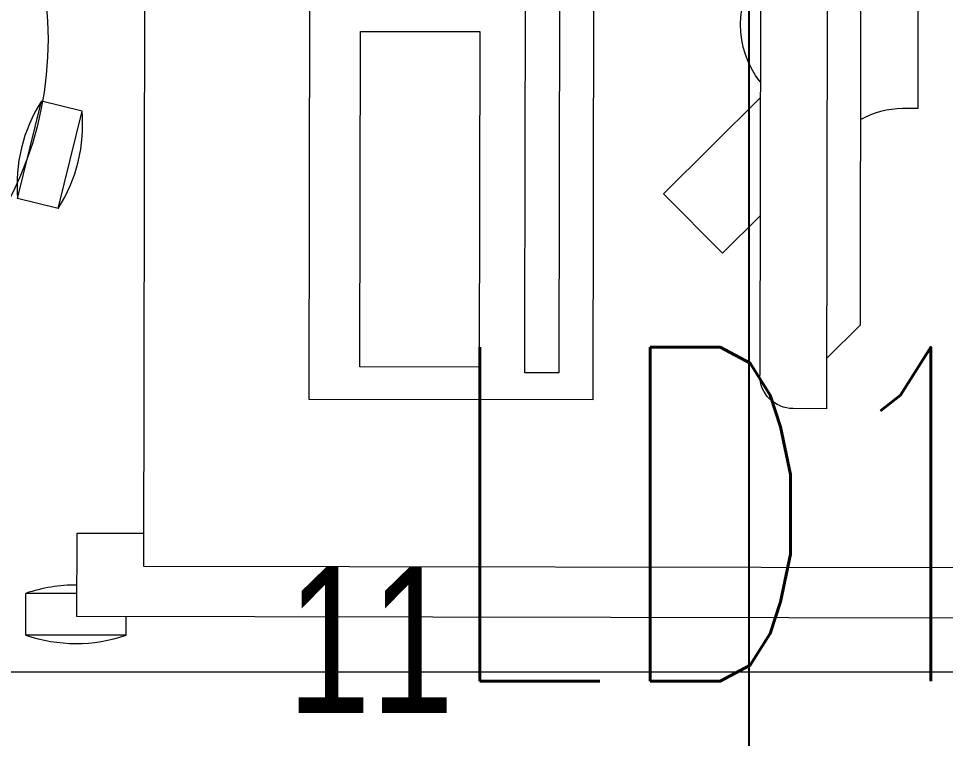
# Model space of a CAD drawing. Header units: inches. Extents: x -12418 to 183584, y -29325 to 19878.
# Drawn here: x 48162 to 48717, y -11886 to -11455 of the extents above; entities that cross this region are included whole.
import ezdxf
from ezdxf.enums import TextEntityAlignment as Align

# ---------------------------------------------------------------- set-up
doc = ezdxf.new("R2010")
doc.units = ezdxf.units.IN
doc.header["$LTSCALE"] = 25
doc.header["$MEASUREMENT"] = 0
doc.linetypes.add('DASHDOT', pattern=[25.4, 12.7, -6.35, 0, -6.35])
doc.layers.get('0').update_dxf_attribs({"color": 8})
for name, color, linetype, lineweight in [('00-Ground Floor$0$72_EGR_EQP_TAG', 142, 'Continuous', 5), ('00-Ground Floor$0$LOADING', 253, 'Continuous', 5), ('E-LITE-CIRC-NUMB', 6, 'Continuous', 25), ('E-LITE-CLNG', 150, 'Continuous', 35), ('E-LITE-CLNG-CNDT', 6, 'DASHDOT', 35), ('E-LITE-CTRL', 6, 'Continuous', 25), ('E-LITE-IDEN', 6, 'Continuous', 25)]:
    doc.layers.add(name, color=color, linetype=linetype, lineweight=lineweight)
doc.layers.add('00-Ground Floor$0$False Ceiling', color=251, linetype='Continuous')
doc.styles.add('00-Ground Floor$0$X3G_ENTITY_257CFD', font='swisscl.ttf', dxfattribs={"height": 200})
doc.styles.add('DC_Simplex', font='SIMPLEX.shx', dxfattribs={"width": 0.7})

# ---------------------------------------------------------------- blocks, each defined once
blk = doc.blocks.new('00-Ground Floor$0$HF10037-P')
for p, q in [((0.24594, 0.13397), (0.18594, 0.13397)), ((0.18594, 0.13397), (0.18594, 0.10897)), ((0.24594, 0.13397), (0.24594, 0.10897)), ((0.24594, 0.10897), (0.18594, 0.10897)), ((0, 0), (-0.01424, -0.05828)), ((0, 0), (0.02429, -0.00594)), ((0.40714, -0.0094), (0.43095, -0.00177)), ((0.43095, -0.00177), (0.44926, -0.05891)), ((0.02429, -0.00594), (0.01004, -0.06422)), ((0.40714, -0.0094), (0.42545, -0.06654)), ((0.40694, -0.04171), (0.41648, -0.03873)), ((-0.01424, -0.05828), (0.01004, -0.06422)), ((0.42545, -0.06654), (0.44926, -0.05891)), ((0.05239, -0.27245), (0.06739, -0.25246)), ((0.06739, -0.25246), (0.11538, -0.28847)), ((0.31251, -0.2897), (0.36199, -0.25577)), ((0.37613, -0.27639), (0.36199, -0.25577)), ((0.32674, -0.26798), (0.33228, -0.27631)), ((0.05239, -0.27245), (0.10038, -0.30847)), ((0.32664, -0.31032), (0.37613, -0.27639)), ((0.10038, -0.30847), (0.11538, -0.28847)), ((0.32664, -0.31032), (0.31251, -0.2897))]:
    blk.add_line(p, q)
for radius in [0.21, 0.1775]:
    blk.add_circle((0.21605, -0.1014), radius)
for centre, start, end in [((0.07788, -0.04992), 147.3419, 185.1912), ((-0.06784, -0.0143), 327.3419, 5.1912), ((0.03887, -0.34045), 34.1875, 72.0368), ((0.38673, -0.3449), 105.5121, 143.3614), ((0.1289, -0.22048), 214.1875, 252.0368), ((0.3019, -0.22119), 285.5121, 323.3614)]:
    blk.add_arc(centre, 0.0925, start, end)
blk = doc.blocks.new('00-Ground Floor$0$workstation')
at = {"layer": '00-Ground Floor$0$LOADING'}
for p, q in [((2855.414, -990.761, 0), (2855.412, -991.872, 0)), ((2855.414, -990.761, 0), (2861.414, -990.771, 0)), ((2861.414, -990.771, 0), (2861.41, -993.271, 0)), ((2800.355, -991.781, 0), (2858.355, -991.877, 0)), ((2858.355, -991.877, 0), (2858.347, -996.877, 0)), ((2858.353, -993.266, 0), (2861.41, -993.271, 0)), ((2804.35, -994.788, 0), (2854.35, -994.87, 0)), ((2854.35, -994.87, 0), (2854.249, -1055.87, 0)), ((2858.347, -996.877, 0), (2854.347, -996.87, 0)), ((2813.402, -1050.332, 0), (2813.478, -1004.332, 0)), ((2813.478, -1004.332, 0), (2815.478, -1004.335, 0)), ((2827.457, -1004.855, 0), (2827.383, -1049.855, 0)), ((2827.457, -1004.855, 0), (2844.457, -1004.883, 0)), ((2844.457, -1004.883, 0), (2844.383, -1049.883, 0)), ((2817.405, -1048.338, 0), (2817.475, -1006.338, 0)), ((2829.442, -1039.863, 0), (2829.498, -1006.47, 0)), ((2829.498, -1006.47, 0), (2831.541, -1006.474, 0)), ((2831.541, -1006.474, 0), (2831.537, -1008.969, 0)), ((2834.231, -1026.922, 0), (2834.264, -1006.819, 0)), ((2834.264, -1006.819, 0), (2841.415, -1006.831, 0)), ((2841.415, -1006.831, 0), (2841.382, -1026.934, 0)), ((2811.47, -1009.328, 0), (2813.473, -1007.332, 0)), ((2811.41, -1045.328, 0), (2811.47, -1009.328, 0)), ((2831.537, -1008.969, 0), (2831.485, -1039.866, 0)), ((2807.996, -1022.323, 0), (2807.979, -1032.323, 0)), ((2808.925, -1022.324, 0), (2807.996, -1022.323, 0)), ((2841.382, -1026.934, 0), (2834.231, -1026.922, 0))]:
    blk.add_line(p, q, dxfattribs=at)
at = {"layer": '00-Ground Floor$0$LOADING', "extrusion": (1.65729e-10, -2.0259e-11, -1)}
for p, q in [((2817.459, -1015.886, 0), (2819.7, -1013.652, 0)), ((2823.23, -1017.193, 0), (2819.7, -1013.652, 0)), ((2817.447, -1022.957, 0), (2823.23, -1017.193, 0))]:
    blk.add_line(p, q, dxfattribs=at)
at = {"layer": '00-Ground Floor$0$LOADING'}
for centre, start, end in [((2858.4, -999.516, 0), 70.9805, 108.8298), ((2858.425, -984.516, 0), 269.5485, 288.8298)]:
    blk.add_arc(centre, 9.25, start, end, dxfattribs=at)
at = {"layer": '00-Ground Floor$0$LOADING', "extrusion": (1.03527e-10, -9.97581e-11, -1)}
for centre, major_axis, start_param, end_param in [((2815.475, -1006.335, 0), (1.412, -1.417), 3.926991, 5.497787), ((2808.933, -1017.324, 0), (-3.541, -3.53), -1.314396, -0.785398), ((2813.059, -1027.331, 0), (3.928, -3.941), 4.833569, 6.162005)]:
    blk.add_ellipse(centre, major_axis=major_axis, ratio=1, start_param=start_param, end_param=end_param, dxfattribs=at)
blk = doc.blocks.new('00-Ground Floor$0$A$Ce9e1c4c3')
at = {"layer": '00-Ground Floor$0$False Ceiling', "color": 254, "linetype": 'Continuous'}
blk.add_line((-51400, -12867.43), (-51400, -8847.43), dxfattribs=at)
blk = doc.blocks.new('00-Ground Floor')
at = {"layer": '00-Ground Floor$0$LOADING', "elevation": 0}
blk.add_lwpolyline([(47953.81, -11846.05), (47953.81, -12776.05), (48803.81, -12776.05), (48803.81, -11846.05), (47953.81, -11846.05)], dxfattribs=at)
at = {"layer": '00-Ground Floor$0$False Ceiling', "color": 254}
blk.add_blockref('00-Ground Floor$0$A$Ce9e1c4c3', (100000, 0), dxfattribs=at)
at = {"layer": '00-Ground Floor$0$LOADING', "rotation": 180}
for name, p, xscale, yscale, zscale in [('00-Ground Floor$0$workstation', (76780.98, -21731.53, 0), 10, 10, 10), ('00-Ground Floor$0$HF10037-P', (48186.23, -11568.24, 0), 1000, 1000, 1000)]:
    blk.add_blockref(name, p, dxfattribs=dict(at, xscale=xscale, yscale=yscale, zscale=zscale))
at = {"layer": '00-Ground Floor$0$72_EGR_EQP_TAG', "insert": (48373.29, -11783.05, 0), "char_height": 87.473, "attachment_point": 2, "style": '00-Ground Floor$0$X3G_ENTITY_257CFD'}
blk.add_mtext('11', dxfattribs=at)
blk = doc.blocks.new('*U14')
at = {"layer": 'E-LITE-CIRC-NUMB', "style": 'DC_Simplex', "width": 0.7, "flags": 8}
blk.add_attdef('CIRCUIT', text='', height=200, rotation=0, dxfattribs=at).set_placement((-473.9, 300), align=Align.RIGHT)
at = {"layer": 'E-LITE-CTRL', "style": 'DC_Simplex', "width": 0.7, "flags": 8}
blk.add_attdef('CONTROL', (1118.9, -935), '', height=200, rotation=360, dxfattribs=at)
at = {"layer": 'E-LITE-IDEN', "style": 'DC_Simplex', "width": 0.7, "flags": 8}
blk.add_attdef('TYPE', (-114.57, 448.55), '', height=200, rotation=360, dxfattribs=at)

msp = doc.modelspace()

# ---------------------------------------------------------------- block references
at = {"layer": 'E-LITE-CLNG'}
ref = msp.add_blockref('*U14', (48300, -12300), dxfattribs=dict(at, xscale=-1))
ref.add_attrib('TYPE', 'LD1', (48414.57, -11851.45), dxfattribs={"layer": 'E-LITE-IDEN', "height": 200, "rotation": 0, "style": 'DC_Simplex', "width": 0.7, "flags": 8})
at = {"layer": 'E-LITE-CLNG-CNDT', "color": 1}
msp.add_blockref('00-Ground Floor', (0, 0), dxfattribs=at)

doc.saveas('drawing.dxf')
